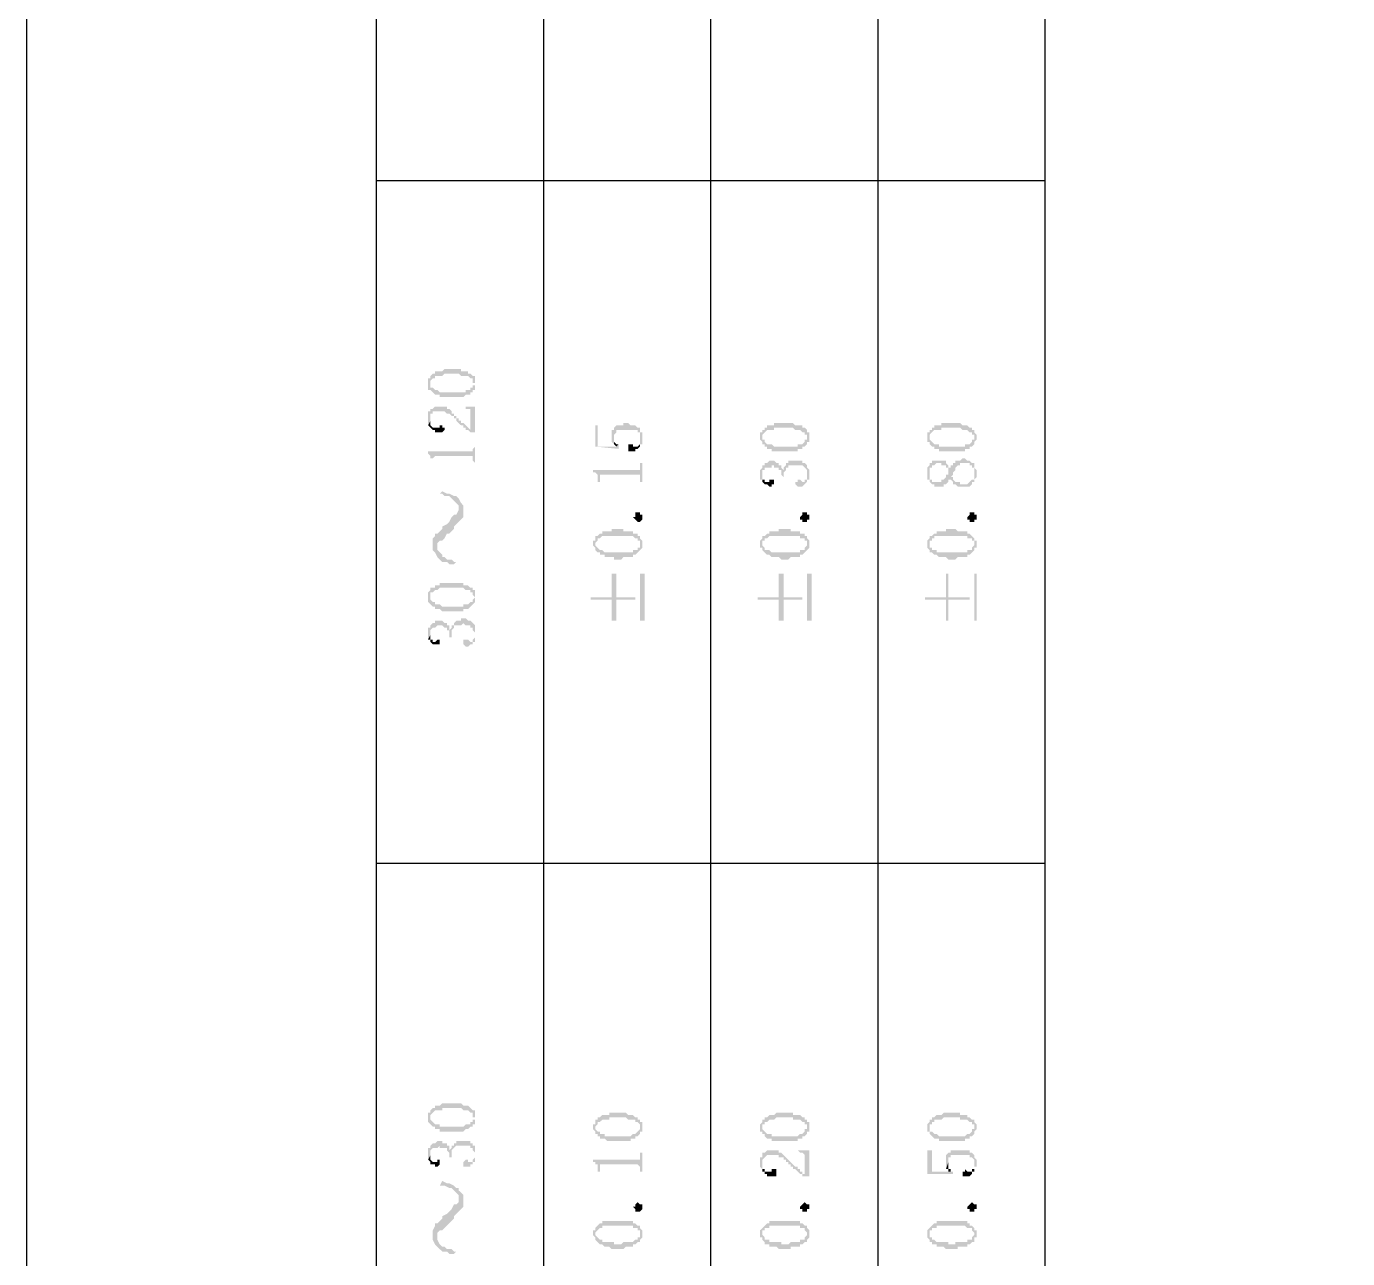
# Model space of a CAD drawing. Header units: inches. Extents: x 3613 to 8393, y -2205 to -794.
# Drawn here: x 7005.62 to 7030.95, y -1479.34 to -1455.71 of the extents above; entities that cross this region are included whole.
import ezdxf

# ---------------------------------------------------------------- set-up
doc = ezdxf.new("R2010")
doc.units = ezdxf.units.IN
doc.header["$MEASUREMENT"] = 0

msp = doc.modelspace()

# ---------------------------------------------------------------- hatches: boundary and pattern name
at = {"transparency": 33554559}
for points in [[(7013.323, -1462.549), (7013.323, -1462.639), (7013.323, -1462.684), (7013.368, -1462.684), (7013.368, -1462.549), (7013.368, -1462.503), (7013.368, -1462.503), (7013.413, -1462.458), (7013.458, -1462.458), (7013.458, -1462.413), (7013.594, -1462.413), (7013.639, -1462.368), (7013.909, -1462.368), (7013.955, -1462.413), (7014.09, -1462.413), (7014.135, -1462.458), (7014.18, -1462.458), (7014.18, -1462.503), (7014.18, -1462.549), (7014.225, -1462.549), (7014.225, -1462.413), (7014.18, -1462.413), (7014.135, -1462.368), (7014.09, -1462.368), (7014.09, -1462.323), (7013.955, -1462.323), (7013.955, -1462.278), (7013.639, -1462.278), (7013.594, -1462.323), (7013.458, -1462.323), (7013.458, -1462.368), (7013.413, -1462.368), (7013.368, -1462.413), (7013.368, -1462.458), (7013.323, -1462.458), (7013.323, -1462.503)], [(7013.368, -1462.684), (7013.368, -1462.684), (7013.413, -1462.729), (7013.413, -1462.729), (7013.458, -1462.774), (7013.548, -1462.774), (7013.548, -1462.819), (7014, -1462.819), (7014.045, -1462.774), (7014.135, -1462.774), (7014.135, -1462.729), (7014.18, -1462.729), (7014.18, -1462.684), (7014.225, -1462.684), (7014.225, -1462.639), (7014.225, -1462.594), (7014.225, -1462.549), (7014.225, -1462.503), (7014.225, -1462.458), (7014.225, -1462.413), (7014.225, -1462.594), (7014.18, -1462.594), (7014.18, -1462.639), (7014.135, -1462.639), (7014.135, -1462.684), (7014.045, -1462.684), (7014.045, -1462.729), (7013.548, -1462.729), (7013.503, -1462.684), (7013.458, -1462.684), (7013.413, -1462.639), (7013.368, -1462.639), (7013.368, -1462.594), (7013.368, -1462.549)], [(7013.323, -1463.226), (7013.323, -1463.271), (7013.323, -1463.361), (7013.323, -1463.361), (7013.368, -1463.271), (7013.368, -1463.18), (7013.368, -1463.135), (7013.413, -1463.135), (7013.413, -1463.09), (7013.639, -1463.09), (7013.684, -1463.135), (7013.729, -1463.135), (7013.774, -1463.18), (7013.819, -1463.18), (7013.819, -1463.226), (7013.864, -1463.226), (7013.864, -1463.271), (7013.864, -1463.271), (7013.909, -1463.316), (7013.909, -1463.316), (7013.955, -1463.361), (7014, -1463.361), (7014, -1463.406), (7014.045, -1463.406), (7014.045, -1463.451), (7014.09, -1463.451), (7014.135, -1463.496), (7014.18, -1463.496), (7014.135, -1463.451), (7014.135, -1463.451), (7014.09, -1463.406), (7014.09, -1463.406), (7014.045, -1463.361), (7014.045, -1463.361), (7014, -1463.316), (7013.955, -1463.316), (7013.955, -1463.271), (7013.909, -1463.271), (7013.909, -1463.226), (7013.864, -1463.226), (7013.864, -1463.18), (7013.819, -1463.18), (7013.819, -1463.135), (7013.774, -1463.135), (7013.774, -1463.09), (7013.774, -1463.09), (7013.729, -1463.045), (7013.684, -1463.045), (7013.684, -1463), (7013.458, -1463), (7013.413, -1463.045), (7013.368, -1463.045), (7013.368, -1463.09), (7013.323, -1463.09), (7013.323, -1463.135)], [(7014, -1463), (7014.045, -1463), (7014.045, -1463.045), (7014.135, -1463.045), (7014.135, -1463.09), (7014.135, -1463.451), (7014.18, -1463.496), (7014.225, -1463.496), (7014.225, -1463)], [(7013.323, -1463.361), (7013.368, -1463.406), (7013.368, -1463.406), (7013.413, -1463.451), (7013.458, -1463.451), (7013.458, -1463.496), (7013.594, -1463.496), (7013.639, -1463.451), (7013.639, -1463.406), (7013.594, -1463.406), (7013.594, -1463.361), (7013.548, -1463.361), (7013.548, -1463.406), (7013.413, -1463.406), (7013.368, -1463.361), (7013.368, -1463.271), (7013.368, -1463.271)], [(7016.527, -1463.361), (7016.527, -1463.767), (7016.978, -1463.812), (7016.978, -1463.767), (7016.978, -1463.722), (7016.933, -1463.767), (7016.572, -1463.767), (7016.572, -1463.361)], [(7016.843, -1463.542), (7016.843, -1463.632), (7016.843, -1463.677), (7016.843, -1463.677), (7016.888, -1463.722), (7016.888, -1463.587), (7016.888, -1463.542), (7016.888, -1463.542), (7016.933, -1463.496), (7016.933, -1463.451), (7017.34, -1463.451), (7017.34, -1463.496), (7017.385, -1463.496), (7017.385, -1463.542), (7017.385, -1463.587), (7017.385, -1463.722), (7017.43, -1463.722), (7017.43, -1463.677), (7017.43, -1463.587), (7017.43, -1463.542), (7017.43, -1463.496), (7017.385, -1463.496), (7017.385, -1463.451), (7017.385, -1463.406), (7017.34, -1463.406), (7017.294, -1463.361), (7017.204, -1463.361), (7017.159, -1463.316), (7017.069, -1463.316), (7017.069, -1463.361), (7016.933, -1463.361), (7016.888, -1463.406), (7016.888, -1463.451), (7016.843, -1463.451), (7016.843, -1463.496)], [(7019.686, -1463.587), (7019.686, -1463.632), (7019.686, -1463.632), (7019.732, -1463.677), (7019.732, -1463.722), (7019.732, -1463.587), (7019.732, -1463.542), (7019.732, -1463.542), (7019.777, -1463.496), (7019.777, -1463.496), (7019.822, -1463.451), (7019.957, -1463.451), (7019.957, -1463.406), (7020.318, -1463.406), (7020.363, -1463.451), (7020.454, -1463.451), (7020.499, -1463.496), (7020.544, -1463.496), (7020.544, -1463.542), (7020.589, -1463.542), (7020.589, -1463.587), (7020.589, -1463.451), (7020.589, -1463.451), (7020.544, -1463.406), (7020.499, -1463.406), (7020.499, -1463.361), (7020.363, -1463.361), (7020.318, -1463.316), (7019.957, -1463.316), (7019.957, -1463.361), (7019.822, -1463.361), (7019.822, -1463.406), (7019.777, -1463.406), (7019.777, -1463.451), (7019.732, -1463.451), (7019.732, -1463.496), (7019.686, -1463.496)], [(7022.891, -1463.587), (7022.891, -1463.632), (7022.891, -1463.677), (7022.936, -1463.677), (7022.936, -1463.722), (7022.936, -1463.587), (7022.936, -1463.542), (7022.936, -1463.542), (7022.981, -1463.496), (7022.981, -1463.496), (7023.026, -1463.451), (7023.162, -1463.451), (7023.162, -1463.406), (7023.523, -1463.406), (7023.568, -1463.451), (7023.658, -1463.451), (7023.703, -1463.496), (7023.748, -1463.496), (7023.748, -1463.542), (7023.793, -1463.542), (7023.793, -1463.587), (7023.793, -1463.451), (7023.748, -1463.451), (7023.748, -1463.406), (7023.703, -1463.406), (7023.658, -1463.361), (7023.568, -1463.361), (7023.523, -1463.316), (7023.162, -1463.316), (7023.162, -1463.361), (7023.026, -1463.361), (7023.026, -1463.406), (7022.981, -1463.406), (7022.981, -1463.451), (7022.936, -1463.451), (7022.936, -1463.496), (7022.891, -1463.496)], [(7016.888, -1463.722), (7016.888, -1463.722), (7016.933, -1463.767), (7016.933, -1463.767), (7016.978, -1463.722), (7016.933, -1463.722), (7016.888, -1463.677), (7016.888, -1463.632), (7016.888, -1463.587)], [(7017.159, -1463.767), (7017.159, -1463.857), (7017.294, -1463.857), (7017.294, -1463.812), (7017.34, -1463.812), (7017.385, -1463.767), (7017.385, -1463.587), (7017.385, -1463.677), (7017.385, -1463.722), (7017.385, -1463.722), (7017.34, -1463.767), (7017.249, -1463.767), (7017.249, -1463.722), (7017.159, -1463.722)], [(7019.732, -1463.722), (7019.777, -1463.722), (7019.777, -1463.767), (7019.822, -1463.767), (7019.822, -1463.812), (7019.912, -1463.812), (7019.912, -1463.857), (7020.409, -1463.857), (7020.409, -1463.812), (7020.499, -1463.812), (7020.499, -1463.767), (7020.544, -1463.767), (7020.589, -1463.722), (7020.589, -1463.677), (7020.634, -1463.677), (7020.634, -1463.632), (7020.634, -1463.587), (7020.634, -1463.542), (7020.634, -1463.496), (7020.589, -1463.496), (7020.589, -1463.451), (7020.589, -1463.587), (7020.589, -1463.632), (7020.544, -1463.632), (7020.544, -1463.677), (7020.544, -1463.677), (7020.499, -1463.722), (7020.409, -1463.722), (7020.409, -1463.767), (7019.957, -1463.767), (7019.912, -1463.722), (7019.822, -1463.722), (7019.777, -1463.677), (7019.777, -1463.632), (7019.732, -1463.632), (7019.732, -1463.587)], [(7022.936, -1463.722), (7022.936, -1463.722), (7022.981, -1463.767), (7023.026, -1463.767), (7023.026, -1463.812), (7023.116, -1463.812), (7023.116, -1463.857), (7023.613, -1463.857), (7023.613, -1463.812), (7023.703, -1463.812), (7023.703, -1463.767), (7023.748, -1463.767), (7023.793, -1463.722), (7023.793, -1463.677), (7023.793, -1463.677), (7023.839, -1463.632), (7023.839, -1463.587), (7023.839, -1463.542), (7023.839, -1463.542), (7023.793, -1463.496), (7023.793, -1463.451), (7023.793, -1463.587), (7023.793, -1463.632), (7023.748, -1463.632), (7023.748, -1463.677), (7023.748, -1463.677), (7023.703, -1463.722), (7023.613, -1463.722), (7023.613, -1463.767), (7023.116, -1463.767), (7023.116, -1463.722), (7023.026, -1463.722), (7022.981, -1463.677), (7022.981, -1463.677), (7022.936, -1463.632), (7022.936, -1463.587)], [(7013.323, -1463.857), (7013.323, -1463.903), (7013.323, -1463.903), (7013.368, -1463.948), (7013.368, -1463.993), (7013.413, -1463.993), (7013.413, -1464.128), (7013.413, -1463.993), (7013.413, -1463.993), (7013.458, -1463.948), (7014.18, -1463.948), (7014.18, -1463.993), (7014.18, -1464.038), (7014.225, -1464.083), (7014.225, -1464.128), (7014.225, -1463.722), (7014.225, -1463.767), (7014.18, -1463.812), (7014.18, -1463.857), (7014.135, -1463.857)], [(7016.482, -1464.219), (7016.482, -1464.264), (7016.527, -1464.264), (7016.572, -1464.309), (7016.572, -1464.399), (7016.572, -1464.444), (7016.617, -1464.444), (7016.617, -1464.354), (7016.617, -1464.309), (7017.385, -1464.309), (7017.385, -1464.354), (7017.385, -1464.399), (7017.385, -1464.444), (7017.43, -1464.444), (7017.43, -1464.083), (7017.385, -1464.083), (7017.385, -1464.173), (7017.385, -1464.219), (7017.294, -1464.219)], [(7019.686, -1464.309), (7019.686, -1464.399), (7019.732, -1464.399), (7019.732, -1464.309), (7019.732, -1464.264), (7019.732, -1464.219), (7019.777, -1464.219), (7019.777, -1464.173), (7019.912, -1464.173), (7019.912, -1464.128), (7019.957, -1464.128), (7019.957, -1464.173), (7020.047, -1464.173), (7020.047, -1464.219), (7020.093, -1464.219), (7020.093, -1464.264), (7020.093, -1464.309), (7020.093, -1464.309), (7020.138, -1464.354), (7020.138, -1464.309), (7020.138, -1464.264), (7020.183, -1464.219), (7020.183, -1464.173), (7020.228, -1464.173), (7020.228, -1464.128), (7020.499, -1464.128), (7020.544, -1464.173), (7020.544, -1464.173), (7020.589, -1464.219), (7020.589, -1464.264), (7020.589, -1464.309), (7020.589, -1464.128), (7020.589, -1464.128), (7020.544, -1464.083), (7020.499, -1464.083), (7020.499, -1464.038), (7020.228, -1464.038), (7020.228, -1464.083), (7020.183, -1464.083), (7020.183, -1464.128), (7020.183, -1464.128), (7020.138, -1464.173), (7020.138, -1464.219), (7020.138, -1464.219), (7020.093, -1464.173), (7020.093, -1464.128), (7020.047, -1464.128), (7020.047, -1464.083), (7020.002, -1464.083), (7019.957, -1464.038), (7019.867, -1464.038), (7019.822, -1464.083), (7019.777, -1464.083), (7019.777, -1464.128), (7019.732, -1464.128), (7019.732, -1464.173), (7019.732, -1464.173), (7019.686, -1464.219), (7019.686, -1464.264)], [(7022.891, -1464.264), (7022.891, -1464.309), (7022.891, -1464.399), (7022.936, -1464.399), (7022.936, -1464.444), (7022.936, -1464.444), (7022.981, -1464.489), (7023.026, -1464.489), (7023.026, -1464.534), (7023.207, -1464.534), (7023.207, -1464.489), (7023.252, -1464.489), (7023.297, -1464.444), (7023.297, -1464.399), (7023.342, -1464.399), (7023.342, -1464.354), (7023.342, -1464.354), (7023.387, -1464.309), (7023.387, -1464.264), (7023.387, -1464.264), (7023.432, -1464.219), (7023.432, -1464.173), (7023.432, -1464.173), (7023.478, -1464.128), (7023.523, -1464.128), (7023.523, -1464.083), (7023.703, -1464.083), (7023.703, -1464.128), (7023.748, -1464.128), (7023.748, -1464.173), (7023.793, -1464.173), (7023.793, -1464.264), (7023.793, -1464.399), (7023.793, -1464.399), (7023.839, -1464.354), (7023.839, -1464.264), (7023.839, -1464.219), (7023.839, -1464.219), (7023.793, -1464.173), (7023.793, -1464.128), (7023.793, -1464.083), (7023.748, -1464.083), (7023.703, -1464.038), (7023.658, -1464.038), (7023.613, -1463.993), (7023.568, -1463.993), (7023.523, -1464.038), (7023.432, -1464.038), (7023.432, -1464.083), (7023.387, -1464.083), (7023.387, -1464.128), (7023.342, -1464.128), (7023.342, -1464.173), (7023.297, -1464.173), (7023.297, -1464.219), (7023.297, -1464.309), (7023.252, -1464.309), (7023.252, -1464.354), (7023.252, -1464.354), (7023.207, -1464.399), (7023.162, -1464.399), (7023.162, -1464.444), (7022.981, -1464.444), (7022.981, -1464.399), (7022.936, -1464.399), (7022.936, -1464.354), (7022.936, -1464.128), (7022.891, -1464.173)], [(7022.936, -1464.128), (7022.936, -1464.264), (7022.936, -1464.219), (7022.936, -1464.173), (7022.981, -1464.173), (7022.981, -1464.128), (7023.026, -1464.128), (7023.071, -1464.083), (7023.162, -1464.083), (7023.162, -1464.128), (7023.252, -1464.128), (7023.252, -1464.173), (7023.297, -1464.173), (7023.297, -1464.219), (7023.297, -1464.128), (7023.297, -1464.128), (7023.252, -1464.083), (7023.252, -1464.038), (7022.981, -1464.038), (7022.981, -1464.083), (7022.936, -1464.083)], [(7019.732, -1464.399), (7019.732, -1464.444), (7019.732, -1464.444), (7019.777, -1464.489), (7019.822, -1464.489), (7019.867, -1464.534), (7019.912, -1464.534), (7019.912, -1464.489), (7019.957, -1464.489), (7019.957, -1464.444), (7019.957, -1464.399), (7019.867, -1464.399), (7019.867, -1464.444), (7019.777, -1464.444), (7019.777, -1464.399), (7019.732, -1464.399), (7019.732, -1464.354), (7019.732, -1464.309)], [(7020.363, -1464.489), (7020.363, -1464.489), (7020.409, -1464.534), (7020.499, -1464.534), (7020.544, -1464.489), (7020.544, -1464.489), (7020.589, -1464.444), (7020.589, -1464.399), (7020.634, -1464.399), (7020.634, -1464.309), (7020.634, -1464.264), (7020.634, -1464.219), (7020.634, -1464.219), (7020.589, -1464.173), (7020.589, -1464.309), (7020.589, -1464.354), (7020.589, -1464.399), (7020.544, -1464.399), (7020.544, -1464.444), (7020.499, -1464.444), (7020.454, -1464.399), (7020.409, -1464.399), (7020.409, -1464.444), (7020.363, -1464.444)], [(7023.342, -1464.399), (7023.387, -1464.444), (7023.387, -1464.489), (7023.432, -1464.489), (7023.478, -1464.534), (7023.703, -1464.534), (7023.748, -1464.489), (7023.748, -1464.444), (7023.793, -1464.444), (7023.793, -1464.264), (7023.793, -1464.354), (7023.793, -1464.399), (7023.748, -1464.399), (7023.703, -1464.444), (7023.703, -1464.444), (7023.658, -1464.489), (7023.523, -1464.489), (7023.523, -1464.444), (7023.432, -1464.444), (7023.387, -1464.399), (7023.387, -1464.354), (7023.342, -1464.354)], [(7013.548, -1464.67), (7013.594, -1464.67), (7013.639, -1464.715), (7013.729, -1464.715), (7013.774, -1464.76), (7013.819, -1464.805), (7013.819, -1464.805), (7013.864, -1464.85), (7013.909, -1464.896), (7013.909, -1465.211), (7013.909, -1465.211), (7013.955, -1465.166), (7014, -1465.121), (7014, -1464.896), (7013.955, -1464.85), (7013.909, -1464.76), (7013.909, -1464.76), (7013.864, -1464.715), (7013.819, -1464.715), (7013.729, -1464.67), (7013.684, -1464.67), (7013.594, -1464.625)], [(7013.413, -1465.663), (7013.413, -1465.753), (7013.458, -1465.798), (7013.503, -1465.888), (7013.503, -1465.708), (7013.503, -1465.618), (7013.548, -1465.572), (7013.594, -1465.572), (7013.639, -1465.527), (7013.684, -1465.437), (7013.729, -1465.437), (7013.774, -1465.392), (7013.819, -1465.347), (7013.819, -1465.302), (7013.864, -1465.257), (7013.909, -1465.211), (7013.909, -1464.941), (7013.909, -1464.986), (7013.864, -1465.076), (7013.819, -1465.076), (7013.774, -1465.121), (7013.729, -1465.211), (7013.729, -1465.211), (7013.684, -1465.257), (7013.594, -1465.302), (7013.594, -1465.347), (7013.548, -1465.392), (7013.503, -1465.437), (7013.458, -1465.437), (7013.458, -1465.482), (7013.413, -1465.527), (7013.413, -1465.618)], [(7017.43, -1465.121), (7017.43, -1465.166), (7017.43, -1465.166), (7017.385, -1465.211), (7017.34, -1465.211), (7017.294, -1465.166), (7017.294, -1465.166), (7017.249, -1465.121), (7017.294, -1465.121), (7017.294, -1465.076), (7017.294, -1465.031), (7017.385, -1465.031), (7017.385, -1465.076), (7017.43, -1465.076), (7017.43, -1465.121)], [(7020.634, -1465.121), (7020.634, -1465.166), (7020.589, -1465.166), (7020.589, -1465.211), (7020.499, -1465.211), (7020.499, -1465.166), (7020.454, -1465.166), (7020.454, -1465.121), (7020.454, -1465.121), (7020.499, -1465.076), (7020.499, -1465.031), (7020.589, -1465.031), (7020.589, -1465.076), (7020.634, -1465.076), (7020.634, -1465.121)], [(7023.839, -1465.121), (7023.839, -1465.166), (7023.793, -1465.166), (7023.793, -1465.211), (7023.703, -1465.211), (7023.703, -1465.166), (7023.658, -1465.166), (7023.658, -1465.121), (7023.658, -1465.121), (7023.703, -1465.076), (7023.703, -1465.031), (7023.793, -1465.031), (7023.793, -1465.076), (7023.839, -1465.076), (7023.839, -1465.121)], [(7016.482, -1465.618), (7016.482, -1465.663), (7016.482, -1465.663), (7016.527, -1465.708), (7016.527, -1465.753), (7016.527, -1465.618), (7016.527, -1465.618), (7016.572, -1465.572), (7016.572, -1465.527), (7016.617, -1465.527), (7016.663, -1465.482), (7017.249, -1465.482), (7017.294, -1465.527), (7017.34, -1465.527), (7017.34, -1465.572), (7017.385, -1465.572), (7017.385, -1465.618), (7017.385, -1465.482), (7017.34, -1465.482), (7017.34, -1465.437), (7017.249, -1465.437), (7017.249, -1465.392), (7017.069, -1465.392), (7017.069, -1465.347), (7016.843, -1465.347), (7016.843, -1465.392), (7016.663, -1465.392), (7016.663, -1465.437), (7016.617, -1465.437), (7016.572, -1465.482), (7016.527, -1465.482), (7016.527, -1465.527), (7016.527, -1465.572), (7016.482, -1465.572)], [(7019.686, -1465.618), (7019.686, -1465.663), (7019.686, -1465.708), (7019.732, -1465.708), (7019.732, -1465.753), (7019.732, -1465.618), (7019.732, -1465.572), (7019.777, -1465.572), (7019.777, -1465.527), (7019.822, -1465.527), (7019.867, -1465.482), (7020.454, -1465.482), (7020.454, -1465.527), (7020.544, -1465.527), (7020.544, -1465.572), (7020.589, -1465.572), (7020.589, -1465.618), (7020.589, -1465.482), (7020.544, -1465.482), (7020.544, -1465.437), (7020.454, -1465.437), (7020.454, -1465.392), (7020.273, -1465.392), (7020.273, -1465.347), (7020.047, -1465.347), (7020.047, -1465.392), (7019.867, -1465.392), (7019.867, -1465.437), (7019.822, -1465.437), (7019.777, -1465.482), (7019.732, -1465.482), (7019.732, -1465.527), (7019.732, -1465.527), (7019.686, -1465.572)], [(7022.891, -1465.618), (7022.891, -1465.663), (7022.891, -1465.708), (7022.891, -1465.708), (7022.936, -1465.753), (7022.936, -1465.618), (7022.936, -1465.572), (7022.981, -1465.572), (7022.981, -1465.527), (7023.026, -1465.527), (7023.026, -1465.482), (7023.658, -1465.482), (7023.658, -1465.527), (7023.748, -1465.527), (7023.748, -1465.572), (7023.793, -1465.572), (7023.793, -1465.618), (7023.793, -1465.527), (7023.748, -1465.482), (7023.748, -1465.482), (7023.703, -1465.437), (7023.658, -1465.437), (7023.658, -1465.392), (7023.478, -1465.392), (7023.432, -1465.347), (7023.252, -1465.347), (7023.252, -1465.392), (7023.071, -1465.392), (7023.071, -1465.437), (7023.026, -1465.437), (7022.981, -1465.482), (7022.936, -1465.482), (7022.936, -1465.527), (7022.936, -1465.527), (7022.891, -1465.572)], [(7016.527, -1465.753), (7016.572, -1465.798), (7016.617, -1465.798), (7016.617, -1465.843), (7016.708, -1465.843), (7016.708, -1465.888), (7016.888, -1465.888), (7016.888, -1465.934), (7017.024, -1465.934), (7017.069, -1465.888), (7017.249, -1465.888), (7017.249, -1465.843), (7017.294, -1465.843), (7017.34, -1465.798), (7017.34, -1465.798), (7017.385, -1465.753), (7017.385, -1465.753), (7017.43, -1465.708), (7017.43, -1465.618), (7017.43, -1465.572), (7017.43, -1465.572), (7017.385, -1465.527), (7017.385, -1465.663), (7017.385, -1465.708), (7017.34, -1465.708), (7017.34, -1465.753), (7017.249, -1465.753), (7017.249, -1465.798), (7016.708, -1465.798), (7016.663, -1465.753), (7016.617, -1465.753), (7016.572, -1465.708), (7016.572, -1465.708), (7016.527, -1465.663), (7016.527, -1465.618)], [(7019.732, -1465.753), (7019.777, -1465.798), (7019.777, -1465.798), (7019.822, -1465.843), (7019.867, -1465.843), (7019.912, -1465.888), (7020.047, -1465.888), (7020.093, -1465.934), (7020.228, -1465.934), (7020.273, -1465.888), (7020.454, -1465.888), (7020.454, -1465.843), (7020.499, -1465.843), (7020.544, -1465.798), (7020.544, -1465.798), (7020.589, -1465.753), (7020.589, -1465.753), (7020.634, -1465.708), (7020.634, -1465.618), (7020.634, -1465.572), (7020.634, -1465.572), (7020.589, -1465.527), (7020.589, -1465.663), (7020.589, -1465.663), (7020.544, -1465.708), (7020.544, -1465.753), (7020.454, -1465.753), (7020.454, -1465.798), (7019.912, -1465.798), (7019.867, -1465.753), (7019.777, -1465.753), (7019.777, -1465.708), (7019.777, -1465.708), (7019.732, -1465.663), (7019.732, -1465.618)], [(7022.936, -1465.753), (7022.936, -1465.798), (7022.981, -1465.798), (7023.026, -1465.843), (7023.071, -1465.843), (7023.116, -1465.888), (7023.252, -1465.888), (7023.297, -1465.934), (7023.432, -1465.934), (7023.478, -1465.888), (7023.658, -1465.888), (7023.658, -1465.843), (7023.703, -1465.843), (7023.748, -1465.798), (7023.748, -1465.798), (7023.793, -1465.753), (7023.793, -1465.708), (7023.839, -1465.708), (7023.839, -1465.618), (7023.839, -1465.572), (7023.793, -1465.572), (7023.793, -1465.527), (7023.793, -1465.663), (7023.793, -1465.663), (7023.748, -1465.708), (7023.748, -1465.753), (7023.658, -1465.753), (7023.658, -1465.798), (7023.071, -1465.798), (7023.071, -1465.753), (7022.981, -1465.753), (7022.981, -1465.708), (7022.936, -1465.708), (7022.936, -1465.663), (7022.936, -1465.618)], [(7013.503, -1465.888), (7013.503, -1465.888), (7013.548, -1465.934), (7013.594, -1465.979), (7013.684, -1465.979), (7013.729, -1466.024), (7013.819, -1466.024), (7013.864, -1465.979), (7013.819, -1465.979), (7013.774, -1465.934), (7013.684, -1465.934), (7013.639, -1465.888), (7013.594, -1465.888), (7013.594, -1465.843), (7013.548, -1465.798), (7013.503, -1465.753), (7013.503, -1465.708)], [(7013.323, -1466.656), (7013.323, -1466.701), (7013.323, -1466.746), (7013.323, -1466.746), (7013.368, -1466.791), (7013.368, -1466.656), (7013.368, -1466.611), (7013.368, -1466.565), (7013.413, -1466.565), (7013.458, -1466.52), (7013.503, -1466.52), (7013.548, -1466.475), (7014, -1466.475), (7014.045, -1466.52), (7014.135, -1466.52), (7014.135, -1466.565), (7014.18, -1466.565), (7014.18, -1466.611), (7014.18, -1466.611), (7014.225, -1466.656), (7014.225, -1466.52), (7014.18, -1466.52), (7014.18, -1466.475), (7014.135, -1466.475), (7014.09, -1466.43), (7014, -1466.43), (7014, -1466.385), (7013.548, -1466.385), (7013.548, -1466.43), (7013.458, -1466.43), (7013.458, -1466.475), (7013.368, -1466.475), (7013.368, -1466.52), (7013.368, -1466.52), (7013.323, -1466.565), (7013.323, -1466.611), (7013.323, -1466.611)], [(7016.437, -1466.656), (7016.437, -1466.701), (7016.843, -1466.701), (7016.843, -1467.107), (7016.933, -1467.107), (7016.933, -1466.701), (7017.294, -1466.701), (7017.294, -1466.656), (7016.933, -1466.656), (7016.933, -1466.204), (7016.843, -1466.204), (7016.843, -1466.656)], [(7017.475, -1467.107), (7017.475, -1466.204), (7017.385, -1466.204), (7017.385, -1467.107)], [(7019.641, -1466.656), (7019.641, -1466.701), (7020.047, -1466.701), (7020.047, -1467.107), (7020.138, -1467.107), (7020.138, -1466.701), (7020.499, -1466.701), (7020.499, -1466.656), (7020.138, -1466.656), (7020.138, -1466.204), (7020.047, -1466.204), (7020.047, -1466.656)], [(7020.679, -1467.107), (7020.679, -1466.204), (7020.589, -1466.204), (7020.589, -1467.107)], [(7022.846, -1466.656), (7022.846, -1466.701), (7023.252, -1466.701), (7023.252, -1467.107), (7023.297, -1467.107), (7023.297, -1466.701), (7023.703, -1466.701), (7023.703, -1466.656), (7023.297, -1466.656), (7023.297, -1466.204), (7023.252, -1466.204), (7023.252, -1466.656)], [(7023.839, -1467.107), (7023.839, -1466.204), (7023.793, -1466.204), (7023.793, -1467.107)], [(7013.368, -1466.791), (7013.368, -1466.791), (7013.413, -1466.836), (7013.458, -1466.836), (7013.458, -1466.881), (7013.548, -1466.881), (7013.594, -1466.926), (7014, -1466.926), (7014, -1466.881), (7014.09, -1466.881), (7014.135, -1466.836), (7014.135, -1466.836), (7014.18, -1466.791), (7014.18, -1466.791), (7014.225, -1466.746), (7014.225, -1466.656), (7014.225, -1466.611), (7014.225, -1466.565), (7014.225, -1466.52), (7014.225, -1466.656), (7014.225, -1466.656), (7014.18, -1466.701), (7014.18, -1466.746), (7014.135, -1466.746), (7014.09, -1466.791), (7014, -1466.791), (7014, -1466.836), (7013.594, -1466.836), (7013.548, -1466.791), (7013.458, -1466.791), (7013.458, -1466.746), (7013.413, -1466.746), (7013.368, -1466.701), (7013.368, -1466.656), (7013.368, -1466.656)], [(7013.323, -1467.333), (7013.323, -1467.378), (7013.323, -1467.423), (7013.323, -1467.468), (7013.368, -1467.378), (7013.368, -1467.288), (7013.368, -1467.288), (7013.413, -1467.242), (7013.458, -1467.242), (7013.503, -1467.197), (7013.594, -1467.197), (7013.639, -1467.242), (7013.684, -1467.242), (7013.684, -1467.288), (7013.729, -1467.288), (7013.729, -1467.333), (7013.729, -1467.423), (7013.774, -1467.423), (7013.774, -1467.378), (7013.774, -1467.288), (7013.774, -1467.288), (7013.819, -1467.242), (7013.819, -1467.197), (7013.955, -1467.197), (7014, -1467.152), (7014, -1467.152), (7014.045, -1467.197), (7014.135, -1467.197), (7014.135, -1467.242), (7014.18, -1467.242), (7014.18, -1467.288), (7014.225, -1467.333), (7014.225, -1467.378), (7014.225, -1467.197), (7014.225, -1467.197), (7014.18, -1467.152), (7014.18, -1467.152), (7014.135, -1467.107), (7014.09, -1467.107), (7014.045, -1467.062), (7013.955, -1467.062), (7013.955, -1467.107), (7013.864, -1467.107), (7013.819, -1467.152), (7013.819, -1467.197), (7013.774, -1467.197), (7013.774, -1467.242), (7013.774, -1467.242), (7013.729, -1467.288), (7013.729, -1467.242), (7013.729, -1467.197), (7013.684, -1467.197), (7013.684, -1467.152), (7013.639, -1467.152), (7013.594, -1467.107), (7013.458, -1467.107), (7013.458, -1467.152), (7013.413, -1467.152), (7013.368, -1467.197), (7013.368, -1467.242), (7013.323, -1467.242), (7013.323, -1467.288)], [(7013.323, -1467.468), (7013.368, -1467.468), (7013.368, -1467.513), (7013.368, -1467.513), (7013.413, -1467.558), (7013.548, -1467.558), (7013.548, -1467.513), (7013.548, -1467.468), (7013.503, -1467.468), (7013.458, -1467.513), (7013.413, -1467.513), (7013.413, -1467.468), (7013.368, -1467.468), (7013.368, -1467.378), (7013.368, -1467.378)], [(7014, -1467.558), (7014, -1467.558), (7014.045, -1467.603), (7014.09, -1467.603), (7014.135, -1467.558), (7014.18, -1467.558), (7014.18, -1467.513), (7014.225, -1467.513), (7014.225, -1467.423), (7014.225, -1467.378), (7014.225, -1467.333), (7014.225, -1467.242), (7014.225, -1467.197), (7014.225, -1467.378), (7014.225, -1467.423), (7014.225, -1467.423), (7014.18, -1467.468), (7014.18, -1467.513), (7014.135, -1467.513), (7014.09, -1467.468), (7014, -1467.468), (7014, -1467.513), (7014, -1467.513)], [(7013.323, -1476.63), (7013.323, -1476.675), (7013.323, -1476.72), (7013.323, -1476.72), (7013.368, -1476.765), (7013.368, -1476.63), (7013.368, -1476.585), (7013.368, -1476.585), (7013.413, -1476.54), (7013.413, -1476.54), (7013.458, -1476.494), (7013.594, -1476.494), (7013.594, -1476.449), (7013.955, -1476.449), (7014, -1476.494), (7014.09, -1476.494), (7014.135, -1476.54), (7014.18, -1476.54), (7014.18, -1476.585), (7014.18, -1476.63), (7014.225, -1476.63), (7014.225, -1476.494), (7014.18, -1476.494), (7014.135, -1476.449), (7014.135, -1476.449), (7014.09, -1476.404), (7014, -1476.404), (7013.955, -1476.359), (7013.594, -1476.359), (7013.548, -1476.404), (7013.458, -1476.404), (7013.458, -1476.449), (7013.413, -1476.449), (7013.368, -1476.494), (7013.368, -1476.54), (7013.323, -1476.54)], [(7013.368, -1476.765), (7013.368, -1476.765), (7013.413, -1476.81), (7013.458, -1476.81), (7013.458, -1476.856), (7013.548, -1476.856), (7013.548, -1476.901), (7014, -1476.901), (7014.045, -1476.856), (7014.09, -1476.856), (7014.135, -1476.81), (7014.18, -1476.81), (7014.18, -1476.765), (7014.225, -1476.765), (7014.225, -1476.72), (7014.225, -1476.675), (7014.225, -1476.63), (7014.225, -1476.585), (7014.225, -1476.54), (7014.225, -1476.494), (7014.225, -1476.675), (7014.18, -1476.675), (7014.18, -1476.72), (7014.135, -1476.72), (7014.135, -1476.765), (7014.045, -1476.765), (7014, -1476.81), (7013.548, -1476.81), (7013.548, -1476.765), (7013.458, -1476.765), (7013.413, -1476.72), (7013.413, -1476.72), (7013.368, -1476.675), (7013.368, -1476.63)], [(7016.482, -1476.81), (7016.482, -1476.856), (7016.527, -1476.901), (7016.527, -1476.946), (7016.527, -1476.81), (7016.527, -1476.81), (7016.572, -1476.765), (7016.572, -1476.72), (7016.617, -1476.72), (7016.663, -1476.675), (7016.798, -1476.675), (7016.798, -1476.63), (7017.114, -1476.63), (7017.159, -1476.675), (7017.294, -1476.675), (7017.294, -1476.72), (7017.34, -1476.72), (7017.385, -1476.765), (7017.385, -1476.81), (7017.385, -1476.675), (7017.34, -1476.675), (7017.34, -1476.63), (7017.294, -1476.63), (7017.249, -1476.585), (7017.159, -1476.585), (7017.114, -1476.54), (7016.798, -1476.54), (7016.798, -1476.585), (7016.663, -1476.585), (7016.617, -1476.63), (7016.572, -1476.63), (7016.572, -1476.675), (7016.527, -1476.675), (7016.527, -1476.72), (7016.527, -1476.765), (7016.482, -1476.765)], [(7016.527, -1476.946), (7016.572, -1476.946), (7016.572, -1476.991), (7016.617, -1476.991), (7016.617, -1477.036), (7016.708, -1477.036), (7016.753, -1477.081), (7017.204, -1477.081), (7017.204, -1477.036), (7017.294, -1477.036), (7017.294, -1476.991), (7017.34, -1476.991), (7017.385, -1476.946), (7017.385, -1476.901), (7017.43, -1476.901), (7017.43, -1476.856), (7017.43, -1476.81), (7017.43, -1476.765), (7017.43, -1476.72), (7017.385, -1476.72), (7017.385, -1476.675), (7017.385, -1476.856), (7017.385, -1476.856), (7017.34, -1476.901), (7017.34, -1476.901), (7017.294, -1476.946), (7017.249, -1476.946), (7017.204, -1476.991), (7016.708, -1476.991), (7016.708, -1476.946), (7016.617, -1476.946), (7016.617, -1476.901), (7016.572, -1476.901), (7016.527, -1476.856), (7016.527, -1476.81)], [(7019.686, -1476.81), (7019.686, -1476.901), (7019.732, -1476.901), (7019.732, -1476.946), (7019.732, -1476.81), (7019.732, -1476.765), (7019.777, -1476.765), (7019.777, -1476.72), (7019.822, -1476.72), (7019.867, -1476.675), (7019.957, -1476.675), (7020.002, -1476.63), (7020.318, -1476.63), (7020.318, -1476.675), (7020.454, -1476.675), (7020.499, -1476.72), (7020.544, -1476.72), (7020.544, -1476.765), (7020.589, -1476.765), (7020.589, -1476.81), (7020.589, -1476.675), (7020.544, -1476.675), (7020.544, -1476.63), (7020.499, -1476.63), (7020.454, -1476.585), (7020.318, -1476.585), (7020.318, -1476.54), (7020.002, -1476.54), (7019.957, -1476.585), (7019.867, -1476.585), (7019.822, -1476.63), (7019.777, -1476.63), (7019.777, -1476.675), (7019.732, -1476.675), (7019.732, -1476.72), (7019.732, -1476.72), (7019.686, -1476.765)], [(7019.732, -1476.946), (7019.777, -1476.946), (7019.777, -1476.991), (7019.777, -1476.991), (7019.822, -1477.036), (7019.912, -1477.036), (7019.912, -1477.081), (7020.409, -1477.081), (7020.409, -1477.036), (7020.499, -1477.036), (7020.499, -1476.991), (7020.544, -1476.991), (7020.589, -1476.946), (7020.589, -1476.901), (7020.634, -1476.901), (7020.634, -1476.856), (7020.634, -1476.81), (7020.634, -1476.765), (7020.634, -1476.72), (7020.589, -1476.72), (7020.589, -1476.675), (7020.589, -1476.856), (7020.544, -1476.856), (7020.544, -1476.901), (7020.544, -1476.901), (7020.499, -1476.946), (7020.454, -1476.946), (7020.409, -1476.991), (7019.912, -1476.991), (7019.912, -1476.946), (7019.822, -1476.946), (7019.777, -1476.901), (7019.777, -1476.901), (7019.732, -1476.856), (7019.732, -1476.81)], [(7022.891, -1476.81), (7022.891, -1476.901), (7022.936, -1476.901), (7022.936, -1476.946), (7022.936, -1476.81), (7022.936, -1476.765), (7022.981, -1476.765), (7022.981, -1476.72), (7023.026, -1476.72), (7023.026, -1476.675), (7023.162, -1476.675), (7023.207, -1476.63), (7023.523, -1476.63), (7023.523, -1476.675), (7023.658, -1476.675), (7023.703, -1476.72), (7023.748, -1476.72), (7023.748, -1476.765), (7023.793, -1476.765), (7023.793, -1476.81), (7023.793, -1476.675), (7023.748, -1476.675), (7023.703, -1476.63), (7023.658, -1476.63), (7023.658, -1476.585), (7023.523, -1476.585), (7023.523, -1476.54), (7023.207, -1476.54), (7023.162, -1476.585), (7023.071, -1476.585), (7023.026, -1476.63), (7022.981, -1476.63), (7022.981, -1476.675), (7022.936, -1476.675), (7022.936, -1476.72), (7022.936, -1476.72), (7022.891, -1476.765)], [(7022.936, -1476.946), (7022.936, -1476.946), (7022.981, -1476.991), (7022.981, -1476.991), (7023.026, -1477.036), (7023.116, -1477.036), (7023.116, -1477.081), (7023.613, -1477.081), (7023.613, -1477.036), (7023.703, -1477.036), (7023.703, -1476.991), (7023.748, -1476.991), (7023.793, -1476.946), (7023.793, -1476.901), (7023.793, -1476.901), (7023.839, -1476.856), (7023.839, -1476.81), (7023.839, -1476.765), (7023.839, -1476.765), (7023.793, -1476.72), (7023.793, -1476.675), (7023.793, -1476.856), (7023.748, -1476.856), (7023.748, -1476.901), (7023.748, -1476.901), (7023.703, -1476.946), (7023.658, -1476.946), (7023.613, -1476.991), (7023.116, -1476.991), (7023.071, -1476.946), (7023.026, -1476.946), (7022.981, -1476.901), (7022.936, -1476.901), (7022.936, -1476.856), (7022.936, -1476.81)], [(7013.323, -1477.352), (7013.323, -1477.442), (7013.323, -1477.442), (7013.368, -1477.352), (7013.368, -1477.307), (7013.368, -1477.262), (7013.368, -1477.262), (7013.413, -1477.217), (7013.503, -1477.217), (7013.548, -1477.171), (7013.548, -1477.217), (7013.684, -1477.217), (7013.684, -1477.262), (7013.684, -1477.262), (7013.729, -1477.307), (7013.729, -1477.352), (7013.729, -1477.397), (7013.774, -1477.397), (7013.774, -1477.352), (7013.774, -1477.262), (7013.774, -1477.262), (7013.819, -1477.217), (7013.819, -1477.217), (7013.864, -1477.171), (7014.135, -1477.171), (7014.135, -1477.217), (7014.18, -1477.217), (7014.18, -1477.262), (7014.18, -1477.262), (7014.225, -1477.307), (7014.225, -1477.352), (7014.225, -1477.171), (7014.18, -1477.171), (7014.18, -1477.126), (7014.135, -1477.126), (7014.135, -1477.081), (7013.864, -1477.081), (7013.864, -1477.126), (7013.819, -1477.126), (7013.819, -1477.171), (7013.774, -1477.171), (7013.774, -1477.217), (7013.774, -1477.217), (7013.729, -1477.262), (7013.729, -1477.171), (7013.684, -1477.171), (7013.684, -1477.126), (7013.594, -1477.126), (7013.594, -1477.081), (7013.503, -1477.081), (7013.458, -1477.126), (7013.413, -1477.126), (7013.368, -1477.171), (7013.368, -1477.217), (7013.323, -1477.217), (7013.323, -1477.262), (7013.323, -1477.307)], [(7014, -1477.533), (7014, -1477.578), (7014.135, -1477.578), (7014.135, -1477.533), (7014.18, -1477.533), (7014.18, -1477.487), (7014.225, -1477.487), (7014.225, -1477.442), (7014.225, -1477.352), (7014.225, -1477.307), (7014.225, -1477.262), (7014.225, -1477.217), (7014.225, -1477.352), (7014.225, -1477.397), (7014.225, -1477.397), (7014.18, -1477.442), (7014.18, -1477.487), (7014.09, -1477.487), (7014.09, -1477.442), (7014.045, -1477.442), (7014, -1477.487), (7014, -1477.487)], [(7019.686, -1477.487), (7019.686, -1477.533), (7019.686, -1477.578), (7019.732, -1477.623), (7019.732, -1477.487), (7019.732, -1477.442), (7019.732, -1477.442), (7019.777, -1477.397), (7019.777, -1477.397), (7019.822, -1477.352), (7020.047, -1477.352), (7020.047, -1477.397), (7020.138, -1477.397), (7020.138, -1477.442), (7020.183, -1477.442), (7020.183, -1477.487), (7020.228, -1477.487), (7020.228, -1477.533), (7020.273, -1477.533), (7020.273, -1477.578), (7020.318, -1477.578), (7020.318, -1477.623), (7020.363, -1477.623), (7020.409, -1477.668), (7020.409, -1477.668), (7020.454, -1477.713), (7020.499, -1477.713), (7020.499, -1477.758), (7020.544, -1477.758), (7020.544, -1477.713), (7020.499, -1477.713), (7020.499, -1477.668), (7020.454, -1477.668), (7020.454, -1477.623), (7020.409, -1477.623), (7020.409, -1477.578), (7020.363, -1477.578), (7020.318, -1477.533), (7020.318, -1477.533), (7020.273, -1477.487), (7020.273, -1477.487), (7020.228, -1477.442), (7020.228, -1477.442), (7020.183, -1477.397), (7020.183, -1477.397), (7020.138, -1477.352), (7020.138, -1477.352), (7020.093, -1477.307), (7020.047, -1477.307), (7020.047, -1477.262), (7019.822, -1477.262), (7019.777, -1477.307), (7019.732, -1477.307), (7019.732, -1477.352), (7019.732, -1477.397), (7019.686, -1477.397)], [(7020.409, -1477.262), (7020.409, -1477.262), (7020.454, -1477.307), (7020.499, -1477.307), (7020.544, -1477.352), (7020.544, -1477.758), (7020.634, -1477.758), (7020.634, -1477.262)], [(7022.891, -1477.262), (7022.891, -1477.713), (7023.387, -1477.713), (7023.387, -1477.668), (7022.981, -1477.668), (7022.981, -1477.262)], [(7023.252, -1477.487), (7023.252, -1477.533), (7023.252, -1477.578), (7023.252, -1477.623), (7023.252, -1477.623), (7023.297, -1477.487), (7023.297, -1477.442), (7023.297, -1477.397), (7023.342, -1477.397), (7023.342, -1477.352), (7023.703, -1477.352), (7023.703, -1477.397), (7023.748, -1477.397), (7023.793, -1477.442), (7023.793, -1477.668), (7023.793, -1477.578), (7023.839, -1477.578), (7023.839, -1477.533), (7023.839, -1477.442), (7023.839, -1477.442), (7023.793, -1477.397), (7023.793, -1477.352), (7023.793, -1477.352), (7023.748, -1477.307), (7023.703, -1477.307), (7023.703, -1477.262), (7023.342, -1477.262), (7023.342, -1477.307), (7023.297, -1477.307), (7023.252, -1477.352), (7023.252, -1477.442), (7023.252, -1477.442)], [(7013.323, -1477.442), (7013.368, -1477.487), (7013.368, -1477.533), (7013.458, -1477.533), (7013.458, -1477.578), (7013.503, -1477.578), (7013.548, -1477.533), (7013.548, -1477.487), (7013.548, -1477.442), (7013.503, -1477.442), (7013.503, -1477.487), (7013.413, -1477.487), (7013.368, -1477.442), (7013.368, -1477.397), (7013.368, -1477.352)], [(7016.482, -1477.442), (7016.482, -1477.487), (7016.527, -1477.487), (7016.527, -1477.533), (7016.572, -1477.533), (7016.572, -1477.578), (7016.572, -1477.623), (7016.572, -1477.668), (7016.617, -1477.668), (7016.617, -1477.578), (7016.617, -1477.533), (7017.34, -1477.533), (7017.385, -1477.578), (7017.385, -1477.623), (7017.385, -1477.668), (7017.43, -1477.668), (7017.43, -1477.307), (7017.385, -1477.307), (7017.385, -1477.397), (7017.385, -1477.442), (7017.294, -1477.442)], [(7019.732, -1477.623), (7019.732, -1477.668), (7019.777, -1477.668), (7019.777, -1477.713), (7019.822, -1477.713), (7019.822, -1477.758), (7020.002, -1477.758), (7020.002, -1477.713), (7020.002, -1477.668), (7020.002, -1477.623), (7019.912, -1477.623), (7019.912, -1477.668), (7019.777, -1477.668), (7019.777, -1477.623), (7019.732, -1477.623), (7019.732, -1477.533), (7019.732, -1477.533)], [(7023.252, -1477.623), (7023.297, -1477.623), (7023.297, -1477.668), (7023.342, -1477.668), (7023.342, -1477.623), (7023.297, -1477.623), (7023.297, -1477.578), (7023.297, -1477.487)], [(7023.568, -1477.713), (7023.568, -1477.758), (7023.703, -1477.758), (7023.748, -1477.713), (7023.748, -1477.668), (7023.793, -1477.668), (7023.793, -1477.533), (7023.793, -1477.578), (7023.793, -1477.623), (7023.748, -1477.623), (7023.748, -1477.668), (7023.658, -1477.668), (7023.613, -1477.623), (7023.613, -1477.668), (7023.568, -1477.668)], [(7013.548, -1477.939), (7013.639, -1477.939), (7013.729, -1477.984), (7013.774, -1477.984), (7013.819, -1478.029), (7013.819, -1478.029), (7013.864, -1478.074), (7013.909, -1478.119), (7013.909, -1478.435), (7013.909, -1478.435), (7013.955, -1478.39), (7014, -1478.345), (7014, -1478.119), (7013.955, -1478.074), (7013.909, -1478.029), (7013.909, -1477.984), (7013.864, -1477.984), (7013.819, -1477.939), (7013.729, -1477.894), (7013.684, -1477.894), (7013.594, -1477.848)], [(7013.413, -1478.886), (7013.413, -1478.977), (7013.458, -1479.067), (7013.503, -1479.112), (7013.503, -1478.932), (7013.503, -1478.841), (7013.548, -1478.796), (7013.594, -1478.796), (7013.639, -1478.751), (7013.684, -1478.706), (7013.729, -1478.661), (7013.774, -1478.616), (7013.819, -1478.571), (7013.819, -1478.525), (7013.864, -1478.48), (7013.909, -1478.435), (7013.909, -1478.209), (7013.909, -1478.255), (7013.864, -1478.3), (7013.819, -1478.3), (7013.774, -1478.39), (7013.729, -1478.435), (7013.729, -1478.435), (7013.684, -1478.48), (7013.594, -1478.525), (7013.594, -1478.571), (7013.548, -1478.616), (7013.503, -1478.661), (7013.458, -1478.661), (7013.458, -1478.706), (7013.413, -1478.796), (7013.413, -1478.841)], [(7017.43, -1478.345), (7017.43, -1478.39), (7017.43, -1478.39), (7017.385, -1478.435), (7017.294, -1478.435), (7017.294, -1478.39), (7017.294, -1478.39), (7017.249, -1478.345), (7017.294, -1478.345), (7017.294, -1478.3), (7017.294, -1478.3), (7017.34, -1478.255), (7017.34, -1478.255), (7017.385, -1478.3), (7017.43, -1478.3), (7017.43, -1478.345)], [(7020.634, -1478.345), (7020.634, -1478.39), (7020.589, -1478.39), (7020.589, -1478.435), (7020.499, -1478.435), (7020.499, -1478.39), (7020.454, -1478.39), (7020.454, -1478.345), (7020.454, -1478.345), (7020.499, -1478.3), (7020.499, -1478.3), (7020.544, -1478.255), (7020.544, -1478.255), (7020.589, -1478.3), (7020.634, -1478.3), (7020.634, -1478.345)], [(7023.839, -1478.345), (7023.839, -1478.39), (7023.793, -1478.39), (7023.793, -1478.435), (7023.703, -1478.435), (7023.703, -1478.39), (7023.658, -1478.39), (7023.658, -1478.345), (7023.658, -1478.345), (7023.703, -1478.3), (7023.703, -1478.3), (7023.748, -1478.255), (7023.748, -1478.255), (7023.793, -1478.3), (7023.839, -1478.3), (7023.839, -1478.345)], [(7016.482, -1478.886), (7016.482, -1478.886), (7016.527, -1478.932), (7016.527, -1478.977), (7016.527, -1478.841), (7016.527, -1478.841), (7016.572, -1478.796), (7016.572, -1478.796), (7016.617, -1478.751), (7016.663, -1478.751), (7016.663, -1478.706), (7017.249, -1478.706), (7017.249, -1478.751), (7017.34, -1478.751), (7017.34, -1478.796), (7017.385, -1478.796), (7017.385, -1478.841), (7017.385, -1478.886), (7017.385, -1478.706), (7017.34, -1478.706), (7017.294, -1478.661), (7017.249, -1478.661), (7017.249, -1478.616), (7016.663, -1478.616), (7016.663, -1478.661), (7016.617, -1478.661), (7016.572, -1478.706), (7016.572, -1478.706), (7016.527, -1478.751), (7016.527, -1478.796), (7016.482, -1478.796), (7016.482, -1478.841)], [(7016.527, -1478.977), (7016.572, -1479.022), (7016.572, -1479.022), (7016.617, -1479.067), (7016.663, -1479.067), (7016.708, -1479.112), (7016.798, -1479.112), (7016.843, -1479.157), (7017.069, -1479.157), (7017.114, -1479.112), (7017.249, -1479.112), (7017.249, -1479.067), (7017.294, -1479.067), (7017.34, -1479.022), (7017.385, -1479.022), (7017.385, -1478.977), (7017.385, -1478.977), (7017.43, -1478.932), (7017.43, -1478.886), (7017.43, -1478.841), (7017.43, -1478.796), (7017.43, -1478.796), (7017.385, -1478.751), (7017.385, -1478.886), (7017.385, -1478.932), (7017.34, -1478.932), (7017.34, -1478.977), (7017.294, -1478.977), (7017.249, -1479.022), (7017.069, -1479.022), (7017.024, -1479.067), (7016.888, -1479.067), (7016.888, -1479.022), (7016.663, -1479.022), (7016.663, -1478.977), (7016.617, -1478.977), (7016.572, -1478.932), (7016.572, -1478.932), (7016.527, -1478.886), (7016.527, -1478.886)], [(7019.686, -1478.886), (7019.686, -1478.932), (7019.732, -1478.932), (7019.732, -1478.977), (7019.732, -1478.841), (7019.732, -1478.796), (7019.777, -1478.796), (7019.777, -1478.751), (7019.867, -1478.751), (7019.867, -1478.706), (7020.454, -1478.706), (7020.454, -1478.751), (7020.544, -1478.751), (7020.544, -1478.796), (7020.544, -1478.796), (7020.589, -1478.841), (7020.589, -1478.886), (7020.589, -1478.706), (7020.544, -1478.706), (7020.499, -1478.661), (7020.454, -1478.661), (7020.454, -1478.616), (7019.867, -1478.616), (7019.867, -1478.661), (7019.822, -1478.661), (7019.777, -1478.706), (7019.777, -1478.706), (7019.732, -1478.751), (7019.732, -1478.751), (7019.686, -1478.796), (7019.686, -1478.841)], [(7019.732, -1478.977), (7019.777, -1479.022), (7019.777, -1479.067), (7019.867, -1479.067), (7019.867, -1479.112), (7020.002, -1479.112), (7020.047, -1479.157), (7020.273, -1479.157), (7020.273, -1479.112), (7020.454, -1479.112), (7020.454, -1479.067), (7020.499, -1479.067), (7020.544, -1479.022), (7020.589, -1479.022), (7020.589, -1478.977), (7020.589, -1478.977), (7020.634, -1478.932), (7020.634, -1478.886), (7020.634, -1478.841), (7020.634, -1478.796), (7020.634, -1478.796), (7020.589, -1478.751), (7020.589, -1478.886), (7020.589, -1478.886), (7020.544, -1478.932), (7020.544, -1478.977), (7020.454, -1478.977), (7020.454, -1479.022), (7020.273, -1479.022), (7020.228, -1479.067), (7020.093, -1479.067), (7020.093, -1479.022), (7019.867, -1479.022), (7019.867, -1478.977), (7019.777, -1478.977), (7019.777, -1478.932), (7019.777, -1478.932), (7019.732, -1478.886), (7019.732, -1478.886)], [(7022.891, -1478.886), (7022.891, -1478.932), (7022.891, -1478.932), (7022.936, -1478.977), (7022.936, -1478.841), (7022.936, -1478.796), (7022.981, -1478.796), (7022.981, -1478.751), (7023.071, -1478.751), (7023.071, -1478.706), (7023.613, -1478.706), (7023.658, -1478.751), (7023.748, -1478.751), (7023.748, -1478.796), (7023.748, -1478.796), (7023.793, -1478.841), (7023.793, -1478.886), (7023.793, -1478.751), (7023.748, -1478.706), (7023.703, -1478.706), (7023.703, -1478.661), (7023.658, -1478.661), (7023.658, -1478.616), (7023.071, -1478.616), (7023.071, -1478.661), (7023.026, -1478.661), (7022.981, -1478.706), (7022.981, -1478.706), (7022.936, -1478.751), (7022.936, -1478.751), (7022.891, -1478.796), (7022.891, -1478.841)], [(7022.936, -1478.977), (7022.936, -1479.022), (7022.981, -1479.022), (7022.981, -1479.067), (7023.071, -1479.067), (7023.071, -1479.112), (7023.207, -1479.112), (7023.252, -1479.157), (7023.478, -1479.157), (7023.478, -1479.112), (7023.658, -1479.112), (7023.658, -1479.067), (7023.703, -1479.067), (7023.748, -1479.022), (7023.793, -1479.022), (7023.793, -1478.977), (7023.793, -1478.932), (7023.839, -1478.932), (7023.839, -1478.886), (7023.839, -1478.841), (7023.839, -1478.796), (7023.793, -1478.796), (7023.793, -1478.751), (7023.793, -1478.886), (7023.793, -1478.886), (7023.748, -1478.932), (7023.748, -1478.977), (7023.658, -1478.977), (7023.658, -1479.022), (7023.432, -1479.022), (7023.432, -1479.067), (7023.297, -1479.067), (7023.297, -1479.022), (7023.071, -1479.022), (7023.026, -1478.977), (7022.981, -1478.977), (7022.981, -1478.932), (7022.936, -1478.932), (7022.936, -1478.886), (7022.936, -1478.886)], [(7013.503, -1479.112), (7013.503, -1479.112), (7013.548, -1479.157), (7013.594, -1479.202), (7013.684, -1479.202), (7013.729, -1479.248), (7013.819, -1479.248), (7013.864, -1479.202), (7013.819, -1479.202), (7013.774, -1479.157), (7013.684, -1479.157), (7013.639, -1479.112), (7013.594, -1479.112), (7013.548, -1479.067), (7013.503, -1478.977), (7013.503, -1478.932)]]:
    msp.add_hatch(color=256, dxfattribs=at).paths.add_polyline_path(points)

# ---------------------------------------------------------------- linework, layer by layer
msp.add_line((7012.33, -1259.827), (7012.33, -1546.568))
msp.add_lwpolyline([(7425.623, -1550.827), (7425.623, -1253.827), (7005.623, -1253.827), (7005.623, -1550.827)], close=True)
for points in [[(7025.147, -1259.827), (7025.147, -1546.568)], [(7015.534, -1432.22), (7015.534, -1525.237)], [(7018.739, -1432.22), (7018.739, -1525.237)], [(7021.943, -1432.22), (7021.943, -1525.237)], [(7012.33, -1458.667), (7025.147, -1458.667)], [(7012.33, -1471.756), (7025.147, -1471.756)]]:
    msp.add_lwpolyline(points)

doc.saveas('drawing.dxf')
